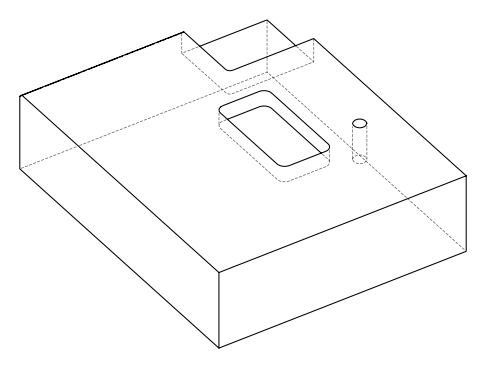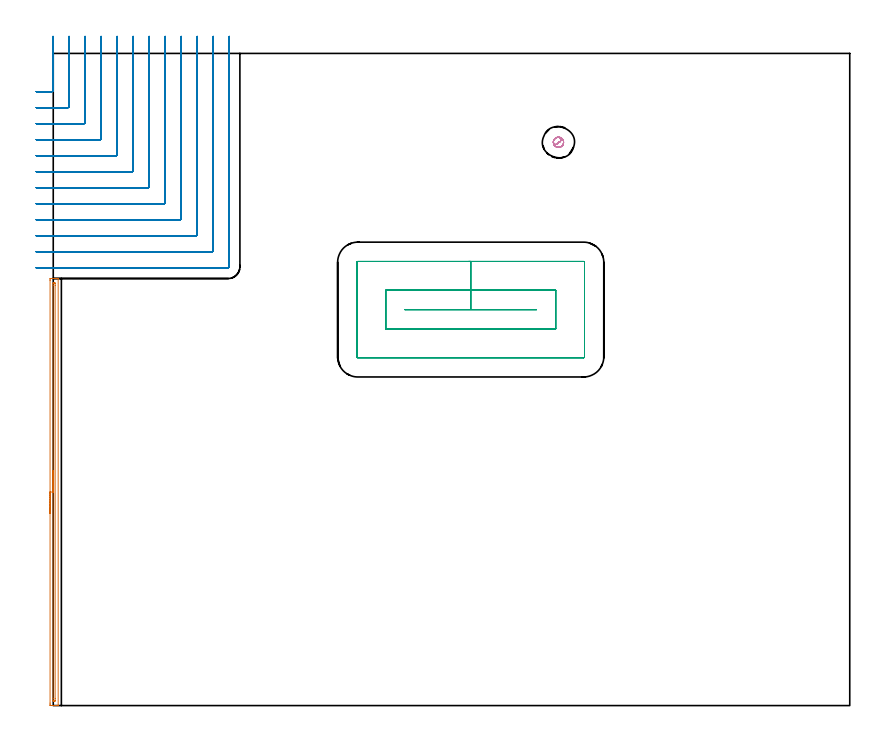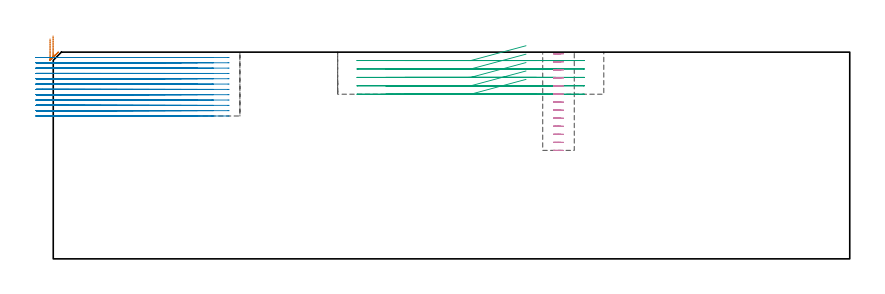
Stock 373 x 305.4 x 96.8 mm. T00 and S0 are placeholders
(PLAN: 4 operations, 3 tool changes, 48.8 min)
(1 AREA_MILL | FG_CHAMFER_SURFACE | UGT0205_001 | 3.35 min | 1464 mm3)
(2 MILL_CORNER_NOTCH_RECTANGULAR | CORNER_NOTCH_RECTANGULAR | NXT0201_010 | Follow Part, ap 2.5, ae 75% | 37.14 min | 275252 mm3)
(3 MILL_RECTANGULAR_POCKET | POCKET_RECTANGULAR_STRAIGHT | UGT0201_100 | Follow Part, ap 4.5, ae 75% | 7 min | 153431 mm3)
(4 MILL_BLIND_HOLE_FROM_SOLID_MATERIAL | STEP1POCKET | NXT0201_010 | Spiral | 1.35 min | 7885 mm3)
(TOOL UGT0205_001 | Chamfer Mill 20 x 3 x 45 deg. | D20 FL50 Z2)
(TOOL NXT0201_010 | ENDMILL 10mm [2P460-1000-NA 1630] | D10 FL30 Z6)
(TOOL UGT0201_100 | End Mill 18 mm | D18 FL22 Z2)
(OP 1 AREA_MILL)
G17 G21 G94 G90
T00 M6
G54
G17 G0 G90 X-1.5 Y90. S1061 M3
G43 Z106.8 H0
Z103.
G94 G1 Y90.038 Z102.128 F250.
Y90.152 Z101.264
Y90.341 Z100.412
Y90.603 Z99.58
Y90.937 Z98.774
Y91.34 Z98.
Y91.808 Z97.264
Y92.34 Z96.572
Y92.929 Z95.929
Y93.572 Z95.34
Y94.264 Z94.809
Y95. Z94.34
Y95.774 Z93.937
Y96.58 Z93.603
Y97.412 Z93.341
Y98.263 Z93.152
Y99.128 Z93.038
Y100. Z93.
Y199.083
X-1.499 Y199.407 Z93.001
X-1.492 Y199.966 Z93.003
X-1.49 Y199.993 Z93.004
X-0.934 Y200. Z93.559
X-0.338 Z94.159
X-0.045 Z94.451
X0.552 Z95.048
X0.845 Z95.34
X1.431 Z95.93
X1.928 Z96.427
X2.262 Y199.993 Z96.754
X2.297 Y199.99 Z96.788
X2.3 Y199.853 Z96.8
Y0.147
X2.297 Y0.01 Z96.788
X2.262 Y0.007 Z96.754
X1.927 Y0. Z96.426
X1.431 Z95.93
X0.845 Z95.34
X-0.338 Z94.159
X-0.934 Y0.001 Z93.559
X-1.187 Y0.003 Z93.307
X-1.49 Y0.007 Z93.005
X-1.492 Y0.034 Z93.003
X-1.498 Y0.593 Z93.002
X-1.5 Y1.159 Z93.
Y100.
X-0.086 Z94.414
Y196.774
X-0.083 Y197.624 Z94.417
X-0.081 Y197.66 Z94.419
X-0.045 Y197.99 Z94.455
X0.475 Y197.995 Z94.975
X0.845 Y197.99 Z95.345
X0.881 Y197.624 Z95.381
X0.883 Y197.586 Z95.383
X0.886 Y196.733 Z95.386
Y3.226
X0.883 Y2.376 Z95.383
X0.881 Y2.34 Z95.381
X0.845 Y2.01 Z95.345
X0.325 Y2.005 Z94.825
X-0.045 Y2.01 Z94.455
X-0.081 Y2.376 Z94.419
X-0.083 Y2.414 Z94.417
X-0.086 Y3.267 Z94.414
Y100.
Y100.872 Z94.452
Y101.736 Z94.566
Y102.588 Z94.755
Y103.42 Z95.017
Y104.226 Z95.351
Y105. Z95.754
Y105.736 Z96.223
Y106.428 Z96.754
Y107.071 Z97.343
Y107.66 Z97.986
Y108.191 Z98.679
Y108.66 Z99.414
Y109.063 Z100.188
Y109.397 Z100.994
Y109.659 Z101.826
Y109.848 Z102.678
Y109.962 Z103.543
Y110. Z104.414
G0 Z106.8
M5
M2
(OP 2 MILL_CORNER_NOTCH_RECTANGULAR)
G17 G21 G94 G90
T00 M6
G54
G17 G0 G90 X-8. Y287.5 S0 M3
G43 Z106.8 H1
Z94.308
G94 G1 X-5. F250.
X-0.594 F500.
G3 X-0.1 Y287.994 R0.5
G1 Y310.399
Y313.399 F250.
G0 Z106.8
X-8. Y280.
Z94.308
G1 X-5.
X6.905 F500.
G3 X7.4 Y280.495 R0.5
G1 Y310.4
Y313.4 F250.
G0 Z106.8
X-8. Y272.5
Z94.308
G1 X-5.
X14.405 F500.
G3 X14.9 Y272.995 R0.5
G1 Y310.4
Y313.4 F250.
G0 Z106.8
X-8. Y265.
Z94.308
G1 X-5.
X21.905 F500.
G3 X22.4 Y265.495 R0.5
G1 Y310.4
Y313.4 F250.
G0 Z106.8
X-8. Y257.5
Z94.308
G1 X-5.
X29.405 F500.
G3 X29.9 Y257.995 R0.5
G1 Y310.4
Y313.4 F250.
G0 Z106.8
X-8. Y250.
Z94.308
G1 X-5.
X36.904 F500.
G3 X37.4 Y250.496 R0.5
G1 Y310.4
Y313.4 F250.
G0 Z106.8
X-8. Y242.5
Z94.308
G1 X-5.
X44.404 F500.
G3 X44.9 Y242.996 R0.5
G1 Y310.4
Y313.4 F250.
G0 Z106.8
X-8. Y235.
Z94.308
G1 X-5.
X51.904 F500.
G3 X52.4 Y235.496 R0.5
G1 Y310.4
Y313.4 F250.
G0 Z106.8
X-8. Y227.5
Z94.308
G1 X-5.
X59.404 F500.
G3 X59.9 Y227.996 R0.5
G1 Y310.4
Y313.4 F250.
G0 Z106.8
X-8. Y220.
Z94.308
G1 X-5.
X66.903 F500.
G3 X67.4 Y220.497 R0.5
G1 Y310.4
Y313.4 F250.
G0 Z106.8
X-8. Y212.5
Z94.308
G1 X-5.
X74.403 F500.
G3 X74.9 Y212.997 R0.5
G1 Y310.4
Y313.4 F250.
G0 Z106.8
X-8. Y205.
Z94.308
G1 X-5.
X81.903 F500.
G3 X82.4 Y205.497 R0.5
G1 Y310.4
Y313.4 F250.
G0 Z106.8
X-8. Y287.5
Z91.817
G1 X-5.
X-0.594 F500.
G3 X-0.1 Y287.994 R0.5
G1 Y310.399
Y313.399 F250.
G0 Z106.8
X-8. Y280.
Z91.817
G1 X-5.
X6.905 F500.
G3 X7.4 Y280.495 R0.5
G1 Y310.4
Y313.4 F250.
G0 Z106.8
X-8. Y272.5
Z91.817
G1 X-5.
X14.405 F500.
G3 X14.9 Y272.995 R0.5
G1 Y310.4
Y313.4 F250.
G0 Z106.8
X-8. Y265.
Z91.817
G1 X-5.
X21.905 F500.
G3 X22.4 Y265.495 R0.5
G1 Y310.4
Y313.4 F250.
G0 Z106.8
X-8. Y257.5
Z91.817
G1 X-5.
X29.405 F500.
G3 X29.9 Y257.995 R0.5
G1 Y310.4
Y313.4 F250.
G0 Z106.8
X-8. Y250.
Z91.817
G1 X-5.
X36.904 F500.
G3 X37.4 Y250.496 R0.5
G1 Y310.4
Y313.4 F250.
G0 Z106.8
X-8. Y242.5
Z91.817
G1 X-5.
X44.404 F500.
G3 X44.9 Y242.996 R0.5
G1 Y310.4
Y313.4 F250.
G0 Z106.8
X-8. Y235.
Z91.817
G1 X-5.
X51.904 F500.
G3 X52.4 Y235.496 R0.5
G1 Y310.4
Y313.4 F250.
G0 Z106.8
X-8. Y227.5
Z91.817
G1 X-5.
X59.404 F500.
G3 X59.9 Y227.996 R0.5
G1 Y310.4
Y313.4 F250.
G0 Z106.8
X-8. Y220.
Z91.817
G1 X-5.
X66.904 F500.
G3 X67.4 Y220.496 R0.5
G1 Y310.4
Y313.4 F250.
G0 Z106.8
X-8. Y212.5
Z91.817
G1 X-5.
X74.403 F500.
G3 X74.9 Y212.997 R0.5
G1 Y310.4
Y313.4 F250.
G0 Z106.8
X-8. Y205.
Z91.817
G1 X-5.
X81.903 F500.
G3 X82.4 Y205.497 R0.5
G1 Y310.4
Y313.4 F250.
G0 Z106.8
X-8. Y287.5
Z89.325
G1 X-5.
X-0.594 F500.
G3 X-0.1 Y287.994 R0.5
G1 Y310.399
Y313.399 F250.
G0 Z106.8
X-8. Y280.
Z89.325
G1 X-5.
X6.905 F500.
G3 X7.4 Y280.495 R0.5
G1 Y310.4
Y313.4 F250.
G0 Z106.8
X-8. Y272.5
Z89.325
G1 X-5.
X14.405 F500.
G3 X14.9 Y272.995 R0.5
G1 Y310.4
Y313.4 F250.
G0 Z106.8
X-8. Y265.
Z89.325
G1 X-5.
X21.905 F500.
G3 X22.4 Y265.495 R0.5
G1 Y310.4
Y313.4 F250.
G0 Z106.8
X-8. Y257.5
Z89.325
G1 X-5.
X29.405 F500.
G3 X29.9 Y257.995 R0.5
G1 Y310.4
Y313.4 F250.
G0 Z106.8
X-8. Y250.
Z89.325
G1 X-5.
X36.904 F500.
G3 X37.4 Y250.496 R0.5
G1 Y310.4
Y313.4 F250.
G0 Z106.8
X-8. Y242.5
Z89.325
G1 X-5.
X44.404 F500.
G3 X44.9 Y242.996 R0.5
G1 Y310.4
Y313.4 F250.
G0 Z106.8
X-8. Y235.
Z89.325
G1 X-5.
X51.904 F500.
G3 X52.4 Y235.496 R0.5
G1 Y310.4
Y313.4 F250.
G0 Z106.8
X-8. Y227.5
Z89.325
G1 X-5.
X59.404 F500.
G3 X59.9 Y227.996 R0.5
G1 Y310.4
Y313.4 F250.
G0 Z106.8
X-8. Y220.
Z89.325
G1 X-5.
X66.904 F500.
G3 X67.4 Y220.496 R0.5
G1 Y310.4
Y313.4 F250.
G0 Z106.8
X-8. Y212.5
Z89.325
G1 X-5.
X74.403 F500.
G3 X74.9 Y212.997 R0.5
G1 Y310.4
Y313.4 F250.
G0 Z106.8
X-8. Y205.
Z89.325
G1 X-5.
X81.903 F500.
G3 X82.4 Y205.497 R0.5
G1 Y310.4
Y313.4 F250.
G0 Z106.8
X-8. Y287.5
Z86.833
G1 X-5.
X-0.594 F500.
G3 X-0.1 Y287.994 R0.5
G1 Y310.399
Y313.399 F250.
G0 Z106.8
X-8. Y280.
Z86.833
G1 X-5.
X6.905 F500.
G3 X7.4 Y280.495 R0.5
G1 Y310.4
Y313.4 F250.
G0 Z106.8
X-8. Y272.5
Z86.833
G1 X-5.
X14.405 F500.
G3 X14.9 Y272.995 R0.5
G1 Y310.4
Y313.4 F250.
G0 Z106.8
X-8. Y265.
Z86.833
G1 X-5.
X21.905 F500.
G3 X22.4 Y265.495 R0.5
G1 Y310.4
Y313.4 F250.
G0 Z106.8
X-8. Y257.5
Z86.833
G1 X-5.
X29.405 F500.
G3 X29.9 Y257.995 R0.5
G1 Y310.4
Y313.4 F250.
G0 Z106.8
X-8. Y250.
Z86.833
G1 X-5.
X36.904 F500.
G3 X37.4 Y250.496 R0.5
G1 Y310.4
Y313.4 F250.
G0 Z106.8
X-8. Y242.5
Z86.833
G1 X-5.
X44.404 F500.
G3 X44.9 Y242.996 R0.5
G1 Y310.4
Y313.4 F250.
G0 Z106.8
X-8. Y235.
Z86.833
G1 X-5.
X51.904 F500.
G3 X52.4 Y235.496 R0.5
G1 Y310.4
Y313.4 F250.
G0 Z106.8
X-8. Y227.5
Z86.833
G1 X-5.
X59.404 F500.
G3 X59.9 Y227.996 R0.5
G1 Y310.4
Y313.4 F250.
G0 Z106.8
X-8. Y220.
Z86.833
G1 X-5.
X66.904 F500.
G3 X67.4 Y220.496 R0.5
G1 Y310.4
Y313.4 F250.
G0 Z106.8
X-8. Y212.5
Z86.833
G1 X-5.
X74.403 F500.
G3 X74.9 Y212.997 R0.5
G1 Y310.4
Y313.4 F250.
G0 Z106.8
X-8. Y205.
Z86.833
G1 X-5.
X81.903 F500.
G3 X82.4 Y205.497 R0.5
G1 Y310.4
Y313.4 F250.
G0 Z106.8
X-8. Y287.5
Z84.342
G1 X-5.
X-0.594 F500.
G3 X-0.1 Y287.994 R0.5
G1 Y310.399
Y313.399 F250.
G0 Z106.8
X-8. Y280.
Z84.342
G1 X-5.
X6.905 F500.
G3 X7.4 Y280.495 R0.5
G1 Y310.4
Y313.4 F250.
G0 Z106.8
X-8. Y272.5
Z84.342
G1 X-5.
X14.405 F500.
G3 X14.9 Y272.995 R0.5
G1 Y310.4
Y313.4 F250.
G0 Z106.8
X-8. Y265.
Z84.342
G1 X-5.
X21.905 F500.
G3 X22.4 Y265.495 R0.5
G1 Y310.4
Y313.4 F250.
G0 Z106.8
X-8. Y257.5
Z84.342
G1 X-5.
X29.405 F500.
G3 X29.9 Y257.995 R0.5
G1 Y310.4
Y313.4 F250.
G0 Z106.8
X-8. Y250.
Z84.342
G1 X-5.
X36.904 F500.
G3 X37.4 Y250.496 R0.5
G1 Y310.4
Y313.4 F250.
G0 Z106.8
X-8. Y242.5
Z84.342
G1 X-5.
X44.404 F500.
G3 X44.9 Y242.996 R0.5
G1 Y310.4
Y313.4 F250.
G0 Z106.8
X-8. Y235.
Z84.342
G1 X-5.
X51.904 F500.
G3 X52.4 Y235.496 R0.5
G1 Y310.4
Y313.4 F250.
G0 Z106.8
X-8. Y227.5
Z84.342
G1 X-5.
X59.404 F500.
G3 X59.9 Y227.996 R0.5
G1 Y310.4
Y313.4 F250.
G0 Z106.8
X-8. Y220.
Z84.342
G1 X-5.
X66.904 F500.
G3 X67.4 Y220.496 R0.5
G1 Y310.4
Y313.4 F250.
G0 Z106.8
X-8. Y212.5
Z84.342
G1 X-5.
X74.403 F500.
G3 X74.9 Y212.997 R0.5
G1 Y310.4
Y313.4 F250.
G0 Z106.8
X-8. Y205.
Z84.342
G1 X-5.
X81.903 F500.
G3 X82.4 Y205.497 R0.5
G1 Y310.4
Y313.4 F250.
G0 Z106.8
X-8. Y287.5
Z81.85
G1 X-5.
X-0.594 F500.
G3 X-0.1 Y287.994 R0.5
G1 Y310.399
Y313.399 F250.
G0 Z106.8
X-8. Y280.
Z81.85
G1 X-5.
X6.905 F500.
G3 X7.4 Y280.495 R0.5
G1 Y310.4
Y313.4 F250.
G0 Z106.8
X-8. Y272.5
Z81.85
G1 X-5.
X14.405 F500.
G3 X14.9 Y272.995 R0.5
G1 Y310.4
Y313.4 F250.
G0 Z106.8
X-8. Y265.
Z81.85
G1 X-5.
X21.905 F500.
G3 X22.4 Y265.495 R0.5
G1 Y310.4
Y313.4 F250.
G0 Z106.8
X-8. Y257.5
Z81.85
G1 X-5.
X29.405 F500.
G3 X29.9 Y257.995 R0.5
G1 Y310.4
Y313.4 F250.
G0 Z106.8
X-8. Y250.
Z81.85
G1 X-5.
X36.904 F500.
G3 X37.4 Y250.496 R0.5
G1 Y310.4
Y313.4 F250.
G0 Z106.8
X-8. Y242.5
Z81.85
G1 X-5.
X44.404 F500.
G3 X44.9 Y242.996 R0.5
G1 Y310.4
Y313.4 F250.
G0 Z106.8
X-8. Y235.
Z81.85
G1 X-5.
X51.904 F500.
G3 X52.4 Y235.496 R0.5
G1 Y310.4
Y313.4 F250.
G0 Z106.8
X-8. Y227.5
Z81.85
G1 X-5.
X59.404 F500.
G3 X59.9 Y227.996 R0.5
G1 Y310.4
Y313.4 F250.
G0 Z106.8
X-8. Y220.
Z81.85
G1 X-5.
X66.904 F500.
G3 X67.4 Y220.496 R0.5
G1 Y310.4
Y313.4 F250.
G0 Z106.8
X-8. Y212.5
Z81.85
G1 X-5.
X74.403 F500.
G3 X74.9 Y212.997 R0.5
G1 Y310.4
Y313.4 F250.
G0 Z106.8
X-8. Y205.
Z81.85
G1 X-5.
X81.903 F500.
G3 X82.4 Y205.497 R0.5
G1 Y310.4
Y313.4 F250.
G0 Z106.8
X-8. Y287.5
Z79.358
G1 X-5.
X-0.594 F500.
G3 X-0.1 Y287.994 R0.5
G1 Y310.399
Y313.399 F250.
G0 Z106.8
X-8. Y280.
Z79.358
G1 X-5.
X6.905 F500.
G3 X7.4 Y280.495 R0.5
G1 Y310.4
Y313.4 F250.
G0 Z106.8
X-8. Y272.5
Z79.358
G1 X-5.
X14.405 F500.
G3 X14.9 Y272.995 R0.5
G1 Y310.4
Y313.4 F250.
G0 Z106.8
X-8. Y265.
Z79.358
G1 X-5.
X21.905 F500.
G3 X22.4 Y265.495 R0.5
G1 Y310.4
Y313.4 F250.
G0 Z106.8
X-8. Y257.5
Z79.358
G1 X-5.
X29.405 F500.
G3 X29.9 Y257.995 R0.5
G1 Y310.4
Y313.4 F250.
G0 Z106.8
X-8. Y250.
Z79.358
G1 X-5.
X36.904 F500.
G3 X37.4 Y250.496 R0.5
G1 Y310.4
Y313.4 F250.
G0 Z106.8
X-8. Y242.5
Z79.358
G1 X-5.
X44.404 F500.
G3 X44.9 Y242.996 R0.5
G1 Y310.4
Y313.4 F250.
G0 Z106.8
X-8. Y235.
Z79.358
G1 X-5.
X51.904 F500.
G3 X52.4 Y235.496 R0.5
G1 Y310.4
Y313.4 F250.
G0 Z106.8
X-8. Y227.5
Z79.358
G1 X-5.
X59.404 F500.
G3 X59.9 Y227.996 R0.5
G1 Y310.4
Y313.4 F250.
G0 Z106.8
X-8. Y220.
Z79.358
G1 X-5.
X66.904 F500.
G3 X67.4 Y220.496 R0.5
G1 Y310.4
Y313.4 F250.
G0 Z106.8
X-8. Y212.5
Z79.358
G1 X-5.
X74.403 F500.
G3 X74.9 Y212.997 R0.5
G1 Y310.4
Y313.4 F250.
G0 Z106.8
X-8. Y205.
Z79.358
G1 X-5.
X81.903 F500.
G3 X82.4 Y205.497 R0.5
G1 Y310.4
Y313.4 F250.
G0 Z106.8
X-8. Y287.5
Z76.867
G1 X-5.
X-0.594 F500.
G3 X-0.1 Y287.994 R0.5
G1 Y310.399
Y313.399 F250.
G0 Z106.8
X-8. Y280.
Z76.867
G1 X-5.
X6.905 F500.
G3 X7.4 Y280.495 R0.5
G1 Y310.4
Y313.4 F250.
G0 Z106.8
X-8. Y272.5
Z76.867
G1 X-5.
X14.405 F500.
G3 X14.9 Y272.995 R0.5
G1 Y310.4
Y313.4 F250.
G0 Z106.8
X-8. Y265.
Z76.867
G1 X-5.
X21.905 F500.
G3 X22.4 Y265.495 R0.5
G1 Y310.4
Y313.4 F250.
G0 Z106.8
X-8. Y257.5
Z76.867
G1 X-5.
X29.405 F500.
G3 X29.9 Y257.995 R0.5
G1 Y310.4
Y313.4 F250.
G0 Z106.8
X-8. Y250.
Z76.867
G1 X-5.
X36.904 F500.
G3 X37.4 Y250.496 R0.5
G1 Y310.4
Y313.4 F250.
G0 Z106.8
X-8. Y242.5
Z76.867
G1 X-5.
X44.404 F500.
G3 X44.9 Y242.996 R0.5
G1 Y310.4
Y313.4 F250.
G0 Z106.8
X-8. Y235.
Z76.867
G1 X-5.
X51.904 F500.
G3 X52.4 Y235.496 R0.5
G1 Y310.4
Y313.4 F250.
G0 Z106.8
X-8. Y227.5
Z76.867
G1 X-5.
X59.404 F500.
G3 X59.9 Y227.996 R0.5
G1 Y310.4
Y313.4 F250.
G0 Z106.8
X-8. Y220.
Z76.867
G1 X-5.
X66.904 F500.
G3 X67.4 Y220.496 R0.5
G1 Y310.4
Y313.4 F250.
G0 Z106.8
X-8. Y212.5
Z76.867
G1 X-5.
X74.403 F500.
G3 X74.9 Y212.997 R0.5
G1 Y310.4
Y313.4 F250.
G0 Z106.8
X-8. Y205.
Z76.867
G1 X-5.
X81.903 F500.
G3 X82.4 Y205.497 R0.5
G1 Y310.4
Y313.4 F250.
G0 Z106.8
X-8. Y287.5
Z74.375
G1 X-5.
X-0.594 F500.
G3 X-0.1 Y287.994 R0.5
G1 Y310.399
Y313.399 F250.
G0 Z106.8
X-8. Y280.
Z74.375
G1 X-5.
X6.905 F500.
G3 X7.4 Y280.495 R0.5
G1 Y310.4
Y313.4 F250.
G0 Z106.8
X-8. Y272.5
Z74.375
G1 X-5.
X14.405 F500.
G3 X14.9 Y272.995 R0.5
G1 Y310.4
Y313.4 F250.
G0 Z106.8
X-8. Y265.
Z74.375
G1 X-5.
X21.905 F500.
G3 X22.4 Y265.495 R0.5
G1 Y310.4
Y313.4 F250.
G0 Z106.8
X-8. Y257.5
Z74.375
G1 X-5.
X29.405 F500.
G3 X29.9 Y257.995 R0.5
G1 Y310.4
Y313.4 F250.
G0 Z106.8
X-8. Y250.
Z74.375
G1 X-5.
X36.904 F500.
G3 X37.4 Y250.496 R0.5
G1 Y310.4
Y313.4 F250.
G0 Z106.8
X-8. Y242.5
Z74.375
G1 X-5.
X44.404 F500.
G3 X44.9 Y242.996 R0.5
G1 Y310.4
Y313.4 F250.
G0 Z106.8
X-8. Y235.
Z74.375
G1 X-5.
X51.904 F500.
G3 X52.4 Y235.496 R0.5
G1 Y310.4
Y313.4 F250.
G0 Z106.8
X-8. Y227.5
Z74.375
G1 X-5.
X59.404 F500.
G3 X59.9 Y227.996 R0.5
G1 Y310.4
Y313.4 F250.
G0 Z106.8
X-8. Y220.
Z74.375
G1 X-5.
X66.904 F500.
G3 X67.4 Y220.496 R0.5
G1 Y310.4
Y313.4 F250.
G0 Z106.8
X-8. Y212.5
Z74.375
G1 X-5.
X74.403 F500.
G3 X74.9 Y212.997 R0.5
G1 Y310.4
Y313.4 F250.
G0 Z106.8
X-8. Y205.
Z74.375
G1 X-5.
X81.903 F500.
G3 X82.4 Y205.497 R0.5
G1 Y310.4
Y313.4 F250.
G0 Z106.8
X-8. Y287.5
Z71.883
G1 X-5.
X-0.594 F500.
G3 X-0.1 Y287.994 R0.5
G1 Y310.399
Y313.399 F250.
G0 Z106.8
X-8. Y280.
Z71.883
G1 X-5.
X6.905 F500.
G3 X7.4 Y280.495 R0.5
G1 Y310.4
Y313.4 F250.
G0 Z106.8
X-8. Y272.5
Z71.883
G1 X-5.
X14.405 F500.
G3 X14.9 Y272.995 R0.5
G1 Y310.4
Y313.4 F250.
G0 Z106.8
X-8. Y265.
Z71.883
G1 X-5.
X21.905 F500.
G3 X22.4 Y265.495 R0.5
G1 Y310.4
Y313.4 F250.
G0 Z106.8
X-8. Y257.5
Z71.883
G1 X-5.
X29.405 F500.
G3 X29.9 Y257.995 R0.5
G1 Y310.4
Y313.4 F250.
G0 Z106.8
X-8. Y250.
Z71.883
G1 X-5.
X36.904 F500.
G3 X37.4 Y250.496 R0.5
G1 Y310.4
Y313.4 F250.
G0 Z106.8
X-8. Y242.5
Z71.883
G1 X-5.
X44.404 F500.
G3 X44.9 Y242.996 R0.5
G1 Y310.4
Y313.4 F250.
G0 Z106.8
X-8. Y235.
Z71.883
G1 X-5.
X51.904 F500.
G3 X52.4 Y235.496 R0.5
G1 Y310.4
Y313.4 F250.
G0 Z106.8
X-8. Y227.5
Z71.883
G1 X-5.
X59.404 F500.
G3 X59.9 Y227.996 R0.5
G1 Y310.4
Y313.4 F250.
G0 Z106.8
X-8. Y220.
Z71.883
G1 X-5.
X66.904 F500.
G3 X67.4 Y220.496 R0.5
G1 Y310.4
Y313.4 F250.
G0 Z106.8
X-8. Y212.5
Z71.883
G1 X-5.
X74.403 F500.
G3 X74.9 Y212.997 R0.5
G1 Y310.4
Y313.4 F250.
G0 Z106.8
X-8. Y205.
Z71.883
G1 X-5.
X81.903 F500.
G3 X82.4 Y205.497 R0.5
G1 Y310.4
Y313.4 F250.
G0 Z106.8
X-8. Y287.5
Z69.392
G1 X-5.
X-0.594 F500.
G3 X-0.1 Y287.994 R0.5
G1 Y310.399
Y313.399 F250.
G0 Z106.8
X-8. Y280.
Z69.392
G1 X-5.
X6.905 F500.
G3 X7.4 Y280.495 R0.5
G1 Y310.4
Y313.4 F250.
G0 Z106.8
X-8. Y272.5
Z69.392
G1 X-5.
X14.405 F500.
G3 X14.9 Y272.995 R0.5
G1 Y310.4
Y313.4 F250.
G0 Z106.8
X-8. Y265.
Z69.392
G1 X-5.
X21.905 F500.
G3 X22.4 Y265.495 R0.5
G1 Y310.4
Y313.4 F250.
G0 Z106.8
X-8. Y257.5
Z69.392
G1 X-5.
X29.405 F500.
G3 X29.9 Y257.995 R0.5
G1 Y310.4
Y313.4 F250.
G0 Z106.8
X-8. Y250.
Z69.392
G1 X-5.
X36.904 F500.
G3 X37.4 Y250.496 R0.5
G1 Y310.4
Y313.4 F250.
G0 Z106.8
X-8. Y242.5
Z69.392
G1 X-5.
X44.404 F500.
G3 X44.9 Y242.996 R0.5
G1 Y310.4
Y313.4 F250.
G0 Z106.8
X-8. Y235.
Z69.392
G1 X-5.
X51.904 F500.
G3 X52.4 Y235.496 R0.5
G1 Y310.4
Y313.4 F250.
G0 Z106.8
X-8. Y227.5
Z69.392
G1 X-5.
X59.404 F500.
G3 X59.9 Y227.996 R0.5
G1 Y310.4
Y313.4 F250.
G0 Z106.8
X-8. Y220.
Z69.392
G1 X-5.
X66.904 F500.
G3 X67.4 Y220.496 R0.5
G1 Y310.4
Y313.4 F250.
G0 Z106.8
X-8. Y212.5
Z69.392
G1 X-5.
X74.403 F500.
G3 X74.9 Y212.997 R0.5
G1 Y310.4
Y313.4 F250.
G0 Z106.8
X-8. Y205.
Z69.392
G1 X-5.
X81.903 F500.
G3 X82.4 Y205.497 R0.5
G1 Y310.4
Y313.4 F250.
G0 Z106.8
X-8. Y287.5
Z66.9
G1 X-5.
X-0.594 F500.
G3 X-0.1 Y287.994 R0.5
G1 Y310.399
Y313.399 F250.
G0 Z106.8
X-8. Y280.
Z66.9
G1 X-5.
X6.905 F500.
G3 X7.4 Y280.495 R0.5
G1 Y310.4
Y313.4 F250.
G0 Z106.8
X-8. Y272.5
Z66.9
G1 X-5.
X14.405 F500.
G3 X14.9 Y272.995 R0.5
G1 Y310.4
Y313.4 F250.
G0 Z106.8
X-8. Y265.
Z66.9
G1 X-5.
X21.905 F500.
G3 X22.4 Y265.495 R0.5
G1 Y310.4
Y313.4 F250.
G0 Z106.8
X-8. Y257.5
Z66.9
G1 X-5.
X29.405 F500.
G3 X29.9 Y257.995 R0.5
G1 Y310.4
Y313.4 F250.
G0 Z106.8
X-8. Y250.
Z66.9
G1 X-5.
X36.904 F500.
G3 X37.4 Y250.496 R0.5
G1 Y310.4
Y313.4 F250.
G0 Z106.8
X-8. Y242.5
Z66.9
G1 X-5.
X44.404 F500.
G3 X44.9 Y242.996 R0.5
G1 Y310.4
Y313.4 F250.
G0 Z106.8
X-8. Y235.
Z66.9
G1 X-5.
X51.904 F500.
G3 X52.4 Y235.496 R0.5
G1 Y310.4
Y313.4 F250.
G0 Z106.8
X-8. Y227.5
Z66.9
G1 X-5.
X59.404 F500.
G3 X59.9 Y227.996 R0.5
G1 Y310.4
Y313.4 F250.
G0 Z106.8
X-8. Y220.
Z66.9
G1 X-5.
X66.904 F500.
G3 X67.4 Y220.496 R0.5
G1 Y310.4
Y313.4 F250.
G0 Z106.8
X-8. Y212.5
Z66.9
G1 X-5.
X74.403 F500.
G3 X74.9 Y212.997 R0.5
G1 Y310.4
Y313.4 F250.
G0 Z106.8
X-8. Y205.
Z66.9
G1 X-5.
X81.903 F500.
G3 X82.4 Y205.497 R0.5
G1 Y310.4
Y313.4 F250.
G0 Z106.8
M5
M2
(OP 3 MILL_RECTANGULAR_POCKET)
G17 G21 G94 G90
T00 M6
G54
G17 G0 G90 X221.4 Y185.5 S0 M3
G43 Z106.8 H0
Z99.8
G94 G1 X195.5 Z92.86 F250.
X164.7 F500.
Y185.4
X226.3
Y185.5
X195.5
Y194.5
X155.7
Y176.4
X235.3
Y194.5
X195.5
Y208.
X142.6
G3 X142.2 Y207.6 R0.4
G1 Y163.3
G3 X142.6 Y162.9 R0.4
G1 X248.4
G3 X248.8 Y163.3 R0.4
G1 Y207.6
G3 X248.4 Y208. R0.4
G1 X195.5
X194.5
G0 X221.4 Y185.5 Z95.86
G1 X195.5 Z88.92 F250.
X164.7 F500.
Y185.4
X226.3
Y185.5
X195.5
Y194.5
X155.7
Y176.4
X235.3
Y194.5
X195.5
Y208.
X142.6
G3 X142.2 Y207.6 R0.4
G1 Y163.3
G3 X142.6 Y162.9 R0.4
G1 X248.4
G3 X248.8 Y163.3 R0.4
G1 Y207.6
G3 X248.4 Y208. R0.4
G1 X195.5
X194.5
G0 X221.4 Y185.5 Z91.92
G1 X195.5 Z84.98 F250.
X164.7 F500.
Y185.4
X226.3
Y185.5
X195.5
Y194.5
X155.7
Y176.4
X235.3
Y194.5
X195.5
Y208.
X142.6
G3 X142.2 Y207.6 R0.4
G1 Y163.3
G3 X142.6 Y162.9 R0.4
G1 X248.4
G3 X248.8 Y163.3 R0.4
G1 Y207.6
G3 X248.4 Y208. R0.4
G1 X195.5
X194.5
G0 X221.4 Y185.5 Z87.98
G1 X195.5 Z81.04 F250.
X164.7 F500.
Y185.4
X226.3
Y185.5
X195.5
Y194.5
X155.7
Y176.4
X235.3
Y194.5
X195.5
Y208.
X142.6
G3 X142.2 Y207.6 R0.4
G1 Y163.3
G3 X142.6 Y162.9 R0.4
G1 X248.4
G3 X248.8 Y163.3 R0.4
G1 Y207.6
G3 X248.4 Y208. R0.4
G1 X195.5
X194.5
G0 X221.4 Y185.5 Z84.04
G1 X195.5 Z77.1 F250.
X164.7 F500.
Y185.4
X226.3
Y185.5
X195.5
Y194.5
X155.7
Y176.4
X235.3
Y194.5
X195.5
Y208.
X142.6
G3 X142.2 Y207.6 R0.4
G1 Y163.3
G3 X142.6 Y162.9 R0.4
G1 X248.4
G3 X248.8 Y163.3 R0.4
G1 Y207.6
G3 X248.4 Y208. R0.4
G1 X195.5
X194.5
G0 Z106.8
M5
M2
(OP 4 MILL_BLIND_HOLE_FROM_SOLID_MATERIAL)
G17 G21 G94 G90
T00 M6
G54
G17 G0 G90 X236.6 Y263.8 S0 M3
G43 Z106.8 H1
Z96.031
G94 G3 X236.742 Y266.058 R1.133 F250.
X234.219 Y264.101 R2.258
X236.299 Y261.419 R2.4
X234.219 Y264.101 R-2.4
X235.259 Y262.76 R1.2
X236.6 Y263.8 R1.2
G0 Z92.262
G3 X236.742 Y266.058 R1.133
X234.219 Y264.101 R2.258
X236.299 Y261.419 R2.4
X234.219 Y264.101 R-2.4
X235.259 Y262.76 R1.2
X236.6 Y263.8 R1.2
G0 Z88.492
G3 X236.742 Y266.058 R1.133
X234.219 Y264.101 R2.258
X236.299 Y261.419 R2.4
X234.219 Y264.101 R-2.4
X235.259 Y262.76 R1.2
X236.6 Y263.8 R1.2
G0 Z84.723
G3 X236.742 Y266.058 R1.133
X234.219 Y264.101 R2.258
X236.299 Y261.419 R2.4
X234.219 Y264.101 R-2.4
X235.259 Y262.76 R1.2
X236.6 Y263.8 R1.2
G0 Z80.954
G3 X236.742 Y266.058 R1.133
X234.219 Y264.101 R2.258
X236.299 Y261.419 R2.4
X234.219 Y264.101 R-2.4
X235.259 Y262.76 R1.2
X236.6 Y263.8 R1.2
G0 Z77.185
G3 X236.742 Y266.058 R1.133
X234.219 Y264.101 R2.258
X236.299 Y261.419 R2.4
X234.219 Y264.101 R-2.4
X235.259 Y262.76 R1.2
X236.6 Y263.8 R1.2
G0 Z73.415
G3 X236.742 Y266.058 R1.133
X234.219 Y264.101 R2.258
X236.299 Y261.419 R2.4
X234.219 Y264.101 R-2.4
X235.259 Y262.76 R1.2
X236.6 Y263.8 R1.2
G0 Z69.646
G3 X236.742 Y266.058 R1.133
X234.219 Y264.101 R2.258
X236.299 Y261.419 R2.4
X234.219 Y264.101 R-2.4
X235.259 Y262.76 R1.2
X236.6 Y263.8 R1.2
G0 Z65.877
G3 X236.742 Y266.058 R1.133
X234.219 Y264.101 R2.258
X236.299 Y261.419 R2.4
X234.219 Y264.101 R-2.4
X235.259 Y262.76 R1.2
X236.6 Y263.8 R1.2
G0 Z62.108
G3 X236.742 Y266.058 R1.133
X234.219 Y264.101 R2.258
X236.299 Y261.419 R2.4
X234.219 Y264.101 R-2.4
X235.259 Y262.76 R1.2
X236.6 Y263.8 R1.2
G0 Z58.338
G3 X236.742 Y266.058 R1.133
X234.219 Y264.101 R2.258
X236.299 Y261.419 R2.4
X234.219 Y264.101 R-2.4
X235.259 Y262.76 R1.2
X236.6 Y263.8 R1.2
G0 Z54.569
G3 X236.742 Y266.058 R1.133
X234.219 Y264.101 R2.258
X236.299 Y261.419 R2.4
X234.219 Y264.101 R-2.4
X235.259 Y262.76 R1.2
X236.6 Y263.8 R1.2
G0 Z50.8
G3 X236.742 Y266.058 R1.133
X234.219 Y264.101 R2.258
X236.299 Y261.419 R2.4
X234.219 Y264.101 R-2.4
X235.259 Y262.76 R1.2
X236.6 Y263.8 R1.2
G0 Z106.8
M5
M2
